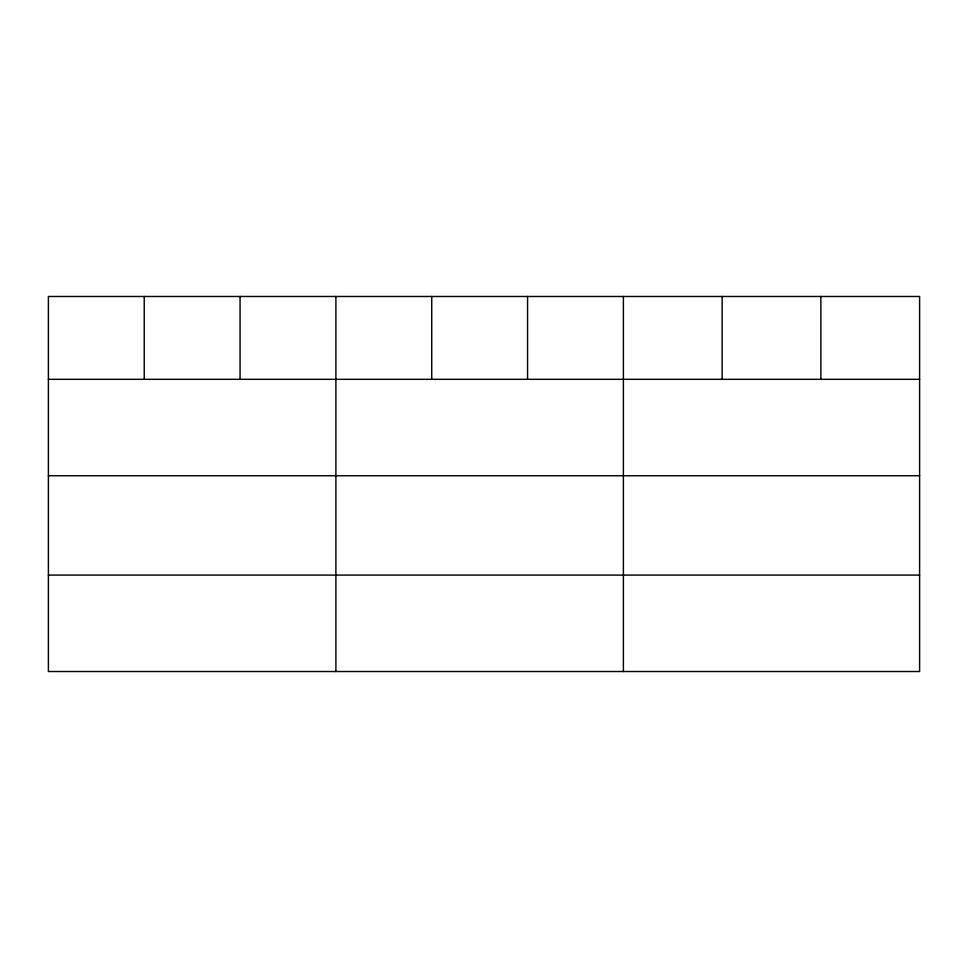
<?xml version="1.0" encoding="UTF-8"?>
<svg xmlns="http://www.w3.org/2000/svg" width="968" height="968" viewBox="0 0 968 968"><rect width="100%" height="100%" fill="white"/><g stroke="black" fill="none" stroke-linecap="round" stroke-linejoin="round"><path stroke-width="1.45" d="M919.6 475.748L919.6 296.486L48.4 296.486L48.4 671.514L919.6 671.514L919.6 475.748L48.4 475.748M48.4 379.323L919.6 379.323M48.4 575.089L919.6 575.089M820.864 296.486L820.864 379.323M722.128 296.486L722.128 379.323M623.392 296.486L623.392 671.514M527.56 296.486L527.56 379.323M431.728 296.486L431.728 379.323M335.896 296.486L335.896 671.514M240.064 296.486L240.064 379.323M144.232 296.486L144.232 379.323"/></g></svg>
